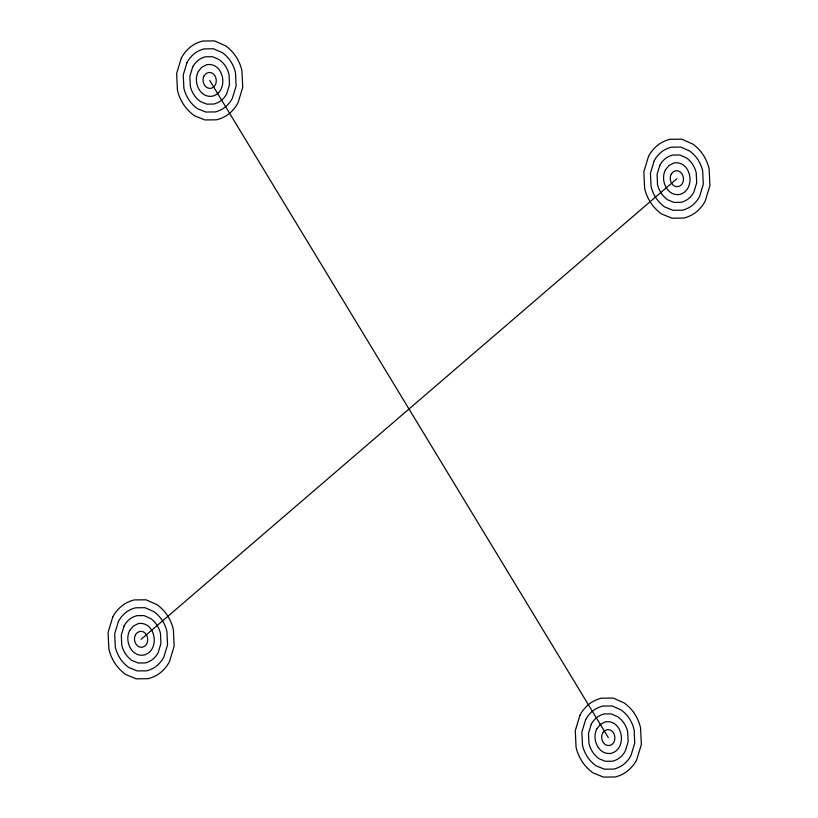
<?xml version="1.0" encoding="UTF-8"?>
<svg xmlns="http://www.w3.org/2000/svg" width="818" height="818" viewBox="0 0 818 818"><rect width="100%" height="100%" fill="white"/><g stroke="black" fill="none" stroke-linecap="round" stroke-linejoin="round"><path stroke-width="1.23" d="M141.125 639.308L676.875 178.692M209.684 80.42L608.316 737.58M181.31 58.17L176.647 73.467L177.414 89.908A67.025 45.194 16 0 0 182.895 103.446A45.44 30.644 16 0 0 194.275 115.655L204.837 119.939L216.698 119.806A42.792 28.855 16 0 0 229.623 113.283A67.025 45.194 16 0 0 238.069 102.669L242.721 87.373L241.964 70.931A67.025 45.194 16 0 0 236.474 57.393A42.792 28.855 16 0 0 225.758 45.89L214.531 40.9L202.68 41.033A42.792 28.855 16 0 0 189.756 47.567A67.025 45.194 16 0 0 181.31 58.17M186.985 62.618L183.263 74.857L183.866 88.007A53.62 36.156 16 0 0 188.252 98.845A36.35 24.509 16 0 0 197.353 108.61L205.809 112.035L215.298 111.923A34.233 23.088 16 0 0 225.635 106.708A53.62 36.156 16 0 0 232.394 98.221L236.116 85.982L235.502 72.833A53.62 36.156 16 0 0 231.116 61.994A34.233 23.088 16 0 0 222.547 52.792L213.57 48.804L204.081 48.916A34.233 23.088 16 0 0 193.743 54.131A53.62 36.156 16 0 0 186.985 62.618M192.659 67.076L189.868 76.248L190.328 86.115A40.215 27.117 16 0 0 193.61 94.234A27.26 18.385 16 0 0 200.441 101.565L206.78 104.131L213.887 104.05A25.675 17.311 16 0 0 221.647 100.133A40.215 27.117 16 0 0 226.719 93.763L229.51 84.591L229.05 74.724A40.215 27.117 16 0 0 225.758 66.606A25.675 17.311 16 0 0 219.336 59.704L212.598 56.708L205.482 56.79A25.675 17.311 16 0 0 197.731 60.706A40.215 27.117 16 0 0 192.659 67.076M198.334 71.524C192.751 81.565 199.694 98.293 212.486 96.176C229.152 91.78 224.439 62.066 206.882 64.663L201.719 67.28L198.334 71.524M204.009 75.972C201.218 80.992 204.694 89.356 211.085 88.293C219.418 86.094 217.067 71.248 208.283 72.546L205.696 73.845L204.009 75.972M112.741 617.069L108.088 632.365L108.845 648.807A67.025 45.194 16 0 0 114.336 662.345A45.44 30.644 16 0 0 125.706 674.553L136.269 678.828L148.13 678.695A42.792 28.855 16 0 0 161.054 672.171A67.025 45.194 16 0 0 169.5 661.558L174.152 646.261L173.396 629.819A67.025 45.194 16 0 0 167.905 616.281A42.792 28.855 16 0 0 157.199 604.788L145.972 599.788L134.111 599.931A42.792 28.855 16 0 0 121.187 606.455A67.025 45.194 16 0 0 112.741 617.069M118.416 621.516L114.694 633.756L115.307 646.905A53.62 36.156 16 0 0 119.694 657.733A36.35 24.509 16 0 0 128.794 667.508L137.24 670.924L146.729 670.821A34.233 23.088 16 0 0 157.066 665.596A53.62 36.156 16 0 0 163.825 657.11L167.547 644.87L166.944 631.721A53.62 36.156 16 0 0 162.547 620.893A34.233 23.088 16 0 0 153.978 611.69L145.001 607.692L135.512 607.805A34.233 23.088 16 0 0 125.174 613.03A53.62 36.156 16 0 0 118.416 621.516M124.091 625.964L121.299 635.146L121.759 645.003A40.215 27.117 16 0 0 125.052 653.132A27.26 18.385 16 0 0 131.872 660.453L138.211 663.02L145.328 662.938A25.675 17.311 16 0 0 153.078 659.032A40.215 27.117 16 0 0 158.15 652.662L160.941 643.48L160.481 633.623A40.215 27.117 16 0 0 157.199 625.494A25.675 17.311 16 0 0 150.768 618.592L144.029 615.596L136.913 615.678A25.675 17.311 16 0 0 129.162 619.594A40.215 27.117 16 0 0 124.091 625.964M129.765 630.412C124.183 640.463 131.125 657.181 143.927 655.065C160.584 650.668 155.88 620.964 138.324 623.561L133.15 626.169L129.765 630.412M135.451 634.86C132.649 639.891 136.125 648.245 142.526 647.191C150.849 644.993 148.498 630.136 139.725 631.435L137.138 632.743L135.451 634.86M648.5 156.442L643.848 171.739L644.604 188.181A67.025 45.194 16 0 0 650.095 201.719A45.44 30.644 16 0 0 661.465 213.927L672.028 218.212L683.889 218.069A42.792 28.855 16 0 0 696.813 211.545A67.025 45.194 16 0 0 705.259 200.931L709.912 185.635L709.155 169.193A67.025 45.194 16 0 0 703.664 155.655A42.792 28.855 16 0 0 692.948 144.162L681.731 139.172L669.87 139.305A42.792 28.855 16 0 0 656.946 145.829A67.025 45.194 16 0 0 648.5 156.442M654.175 160.89L650.453 173.13L651.056 186.279A53.62 36.156 16 0 0 655.453 197.107A36.35 24.509 16 0 0 664.553 206.882L672.999 210.308L682.488 210.195A34.233 23.088 16 0 0 692.826 204.97A53.62 36.156 16 0 0 699.584 196.484L703.306 184.244L702.693 171.095A53.62 36.156 16 0 0 698.306 160.267A34.233 23.088 16 0 0 689.738 151.064L680.76 147.076L671.271 147.179A34.233 23.088 16 0 0 660.934 152.404A53.62 36.156 16 0 0 654.175 160.89M659.85 165.338L657.058 174.52L657.519 184.377A40.215 27.117 16 0 0 660.801 192.506A27.26 18.385 16 0 0 667.631 199.827L673.971 202.404L681.087 202.322A25.675 17.311 16 0 0 688.838 198.406A40.215 27.117 16 0 0 693.909 192.036L696.701 182.854L696.241 172.997A40.215 27.117 16 0 0 692.948 164.868A25.675 17.311 16 0 0 686.527 157.966L679.789 154.98L672.672 155.062A25.675 17.311 16 0 0 664.922 158.968A40.215 27.117 16 0 0 659.85 165.338M665.525 169.786C659.942 179.837 666.885 196.555 679.676 194.439C696.343 190.042 691.629 160.338 674.073 162.935L668.909 165.543L665.525 169.786M671.2 174.234C668.408 179.265 671.885 187.619 678.275 186.565C686.609 184.367 684.257 169.51 675.474 170.809L672.897 172.117L671.2 174.234M579.931 715.331L575.279 730.627L576.036 747.069A67.025 45.194 16 0 0 581.526 760.607A45.44 30.644 16 0 0 592.897 772.816L603.469 777.1L615.32 776.967A42.792 28.855 16 0 0 628.244 770.433A67.025 45.194 16 0 0 636.69 759.83L641.353 744.533L640.586 728.092A67.025 45.194 16 0 0 635.105 714.554A42.792 28.855 16 0 0 624.39 703.051L613.163 698.061L601.302 698.194A42.792 28.855 16 0 0 588.377 704.717A67.025 45.194 16 0 0 579.931 715.331M585.606 719.779L581.884 732.018L582.498 745.167A53.62 36.156 16 0 0 586.884 756.006A36.35 24.509 16 0 0 595.985 765.771L604.43 769.196L613.919 769.084A34.233 23.088 16 0 0 624.257 763.869A53.62 36.156 16 0 0 631.015 755.382L634.737 743.143L634.134 729.993A53.62 36.156 16 0 0 629.748 719.155A34.233 23.088 16 0 0 621.169 709.952L612.191 705.965L602.702 706.077A34.233 23.088 16 0 0 592.365 711.292A53.62 36.156 16 0 0 585.606 719.779M591.281 724.237L588.49 733.409L588.95 743.276A40.215 27.117 16 0 0 592.242 751.394A27.26 18.385 16 0 0 599.062 758.726L605.402 761.292L612.518 761.21A25.675 17.311 16 0 0 620.269 757.294A40.215 27.117 16 0 0 625.341 750.924L628.132 741.752L627.672 731.885A40.215 27.117 16 0 0 624.39 723.766A25.675 17.311 16 0 0 617.958 716.865L611.22 713.869L604.113 713.95A25.675 17.311 16 0 0 596.353 717.867A40.215 27.117 16 0 0 591.281 724.237M596.956 728.685C591.373 738.726 598.316 755.454 611.118 753.337C627.774 748.94 623.071 719.226 605.514 721.824L600.34 724.441L596.956 728.685M602.641 733.132C599.839 738.153 603.316 746.517 609.717 745.454C618.04 743.255 615.688 728.409 606.915 729.707L604.328 731.006L602.641 733.132"/></g></svg>
